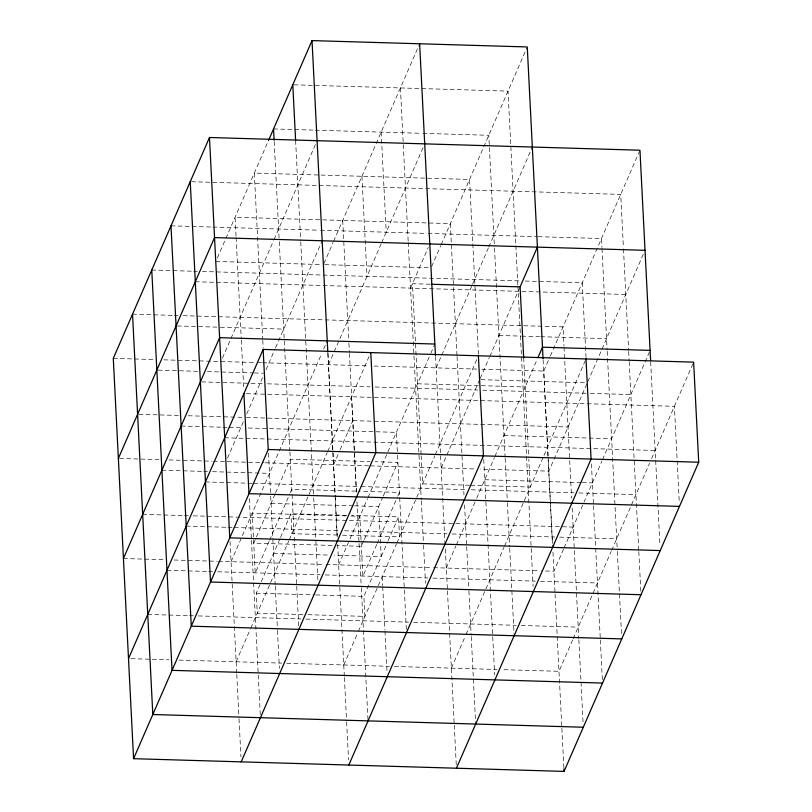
<?xml version="1.0" encoding="UTF-8"?>
<svg xmlns="http://www.w3.org/2000/svg" width="812" height="812" viewBox="0 0 812 812"><rect width="100%" height="100%" fill="white"/><g stroke="black" fill="none" stroke-linecap="round" stroke-linejoin="round"><path stroke-width="0.61" stroke-dasharray="4.06 3.04" d="M217.362 257.952L268.488 140.557M222.437 358.031L273.563 240.646M274.07 239.479L316.589 141.846M227.502 458.12L243.701 420.931M246.736 413.958L262.936 376.758M265.971 369.785L275.085 348.866M275.593 347.698L321.653 241.935M323.978 263.453L333.082 242.534M333.59 241.367L419.134 44.944M231.055 561.691L321.664 353.636M323.694 348.987L326.728 342.014M328.535 364.7L381.183 243.823M381.691 242.656L424.209 145.023M275.095 494.082L253.74 543.137L336.036 545.562M275.603 492.925L290.28 459.216L370.049 461.571M269.107 541.36L255.252 573.16L252.217 513.113L348.439 515.955M269.604 540.224L289.782 493.889M290.29 492.732L291.802 489.24L360.173 491.26M302.866 614.542L257.282 613.192L256.267 593.176L280.008 538.66M280.505 537.524L290.899 513.671L346.602 515.326M236.13 661.78L250.299 629.229M250.806 628.072L288.767 540.893M289.275 539.736L308.509 495.564M309.017 494.406L327.236 452.568M327.743 451.401L370.262 353.768M333.61 464.789L339.68 450.843M340.187 449.675L352.844 420.616M410.547 288.118L428.259 247.437M431.598 266.63L440.703 245.711M441.21 244.554L526.755 48.121M338.675 564.868L367.531 498.619M368.039 497.462L430.299 354.499M430.807 353.332L434.349 345.202M436.156 367.877L441.22 356.255M441.728 355.098L472.097 285.357M472.604 284.2L488.296 248.167M488.804 247L531.83 148.21M363.827 540.63L361.36 546.314L337.305 545.603M364.324 539.503L382.716 497.269M383.223 496.102L397.9 462.393L375.114 461.723M376.727 544.537L362.883 576.337L359.838 516.29L349.708 515.985M377.225 543.401L397.403 497.066M397.91 495.909L399.423 492.417L361.441 491.301M307.931 614.694L364.903 616.369L363.888 596.353L387.628 541.837M388.126 540.701L398.519 516.858L351.667 515.468M343.75 664.957L357.919 632.416M358.427 631.249L396.388 544.081M396.895 542.913L434.856 455.745M435.364 454.578L477.882 356.945M441.231 467.966L479.192 380.798M480.207 378.473L489.311 357.544M489.819 356.387L519.609 287.986M446.295 568.055L455.918 545.968M456.425 544.801L476.167 499.471M476.664 498.314L494.386 457.633M494.894 456.466L537.412 358.833M548.08 455.938L543.776 371.064L549.856 357.107M550.363 355.95L639.45 151.387M451.37 668.134L465.54 635.593M466.047 634.426L504.008 547.258M504.516 546.09L543.492 456.598M543.999 455.43L585.503 360.122M586.812 383.974L548.851 471.143L480.481 469.123M587.827 381.65L601.489 350.266M601.996 349.099L644.515 251.466M563.538 549.145L553.916 571.232L541.259 570.856M564.046 547.988L602.007 460.81M602.514 459.653L649.59 351.555M572.653 639.937L558.991 671.311L502.009 669.636M573.16 638.77L611.121 551.602M611.629 550.434L649.6 463.266M651.62 458.618L693.123 363.309M294.056 84.803L508.028 91.127L515.793 244.422M273.553 128.935L314.071 130.133M315.33 130.174L421.692 133.31M422.95 133.351L488.794 135.289L494.437 246.777M191.5 181.715L620.723 194.393L623.413 247.599M170.997 225.837L211.516 227.035M212.785 227.076L319.136 230.212M320.405 230.253L426.757 233.399M428.025 233.43L536.915 236.647M538.173 236.688L601.479 238.555L601.936 247.427M215.85 261.434L322.202 264.58M324.729 264.651L429.822 267.757M151.763 270.01L192.282 271.208M193.55 271.238L197.346 271.35M202.411 271.502L520.208 280.891M525.273 281.043L582.245 282.728L586.031 357.473M430.198 284.22L412.476 283.703L421.134 454.73M195.306 281.754L518.168 291.295M521.964 291.406L625.788 294.472M132.529 314.173L173.047 315.371M174.316 315.411L178.112 315.523M183.177 315.675L563.01 326.891L563.975 345.892M177.341 325.967L219.118 327.195M220.387 327.236L283.692 329.104M498.933 335.468L520.462 336.097M521.72 336.138L539.452 336.655M540.711 336.696L606.554 338.645M113.294 358.346L153.813 359.543M163.943 359.838L219.646 361.482M220.915 361.523L256.369 362.568M257.637 362.609L261.434 362.72M262.702 362.761L369.054 365.897M374.119 366.05L476.674 369.074M481.739 369.227L543.776 371.064M158.107 370.13L199.884 371.368M207.476 371.591L253.06 372.931M254.329 372.972L263.19 373.236M480.968 379.671L586.051 382.777M417.541 383.782L525.161 386.969M201.64 381.884L249.751 383.305M251.02 383.335L262.418 383.68M267.483 383.822L370.039 386.857M375.103 387.009L477.659 390.034M482.724 390.186L589.076 393.323M590.344 393.363L630.863 394.561M246.452 393.668L674.396 406.315L677.096 459.521M138.862 414.303L180.65 415.531M188.242 415.754L243.955 417.398M246.483 417.48L568.085 426.98M181.137 426.016L221.656 427.203M222.924 427.244L227.989 427.396M229.258 427.437L243.184 427.843M248.249 427.995L396.378 432.37L397.474 453.908M503.998 435.547L611.619 438.724M224.68 437.759L655.162 450.477M119.628 458.465L158.878 459.622M169.008 459.927L212.064 461.196M213.323 461.236L224.721 461.571M227.248 461.642L263.971 462.728M265.24 462.769L369.054 465.834M370.323 465.875L475.416 468.971M161.903 470.178L202.421 471.376M203.69 471.417L207.486 471.528M212.551 471.67L269.523 473.355M484.764 479.719L580.996 482.561M582.255 482.592L592.384 482.896M469.458 485.251L422.616 483.871L421.195 455.999M470.727 485.292L530.236 487.048L528.815 459.176M205.446 481.932L252.288 483.313M253.557 483.353L359.909 486.489M361.178 486.53L466.271 489.636M471.336 489.778L573.891 492.813M578.956 492.965L635.928 494.64M271.046 503.379L353.342 505.815M354.611 505.856L378.666 506.566L381.204 556.606L334.361 555.225M142.668 514.351L183.187 515.539M184.456 515.579L188.252 515.691M193.317 515.843L573.15 527.059M186.212 526.095L226.731 527.292M227.989 527.333L233.054 527.475M234.323 527.516L339.416 530.622M344.481 530.774L447.036 533.799M452.101 533.951L554.657 536.976M559.722 537.128L616.694 538.813M337.487 535.037L291.904 533.687L290.899 513.671M342.552 535.189L399.524 536.874L398.519 516.858M273.583 553.429L329.296 555.073M123.434 558.514L163.953 559.712M174.083 560.006L217.129 561.285M218.398 561.315L324.749 564.462M326.018 564.502L432.37 567.639M433.638 567.679L539.99 570.816M166.978 570.268L207.496 571.465M208.755 571.496L212.561 571.607M217.626 571.76L320.182 574.784M325.247 574.937L427.802 577.971M432.867 578.114L535.423 581.148M540.487 581.301L597.459 582.975M256.267 593.176L314.508 594.902M315.777 594.932L363.888 596.353M147.743 614.43L188.252 615.628M189.521 615.669L193.317 615.78M198.382 615.922L300.937 618.957M306.002 619.109L408.558 622.134M413.623 622.286L516.188 625.311M521.243 625.463L578.225 627.148M131.036 658.674L169.018 659.801M179.147 660.095L281.703 663.12M286.768 663.272L389.324 666.307M394.388 666.449L496.944 669.484M677.157 460.79L679.279 502.598M650.676 361.797L655.609 459.348M655.68 460.617L659.973 545.491M623.474 248.868L628.61 350.216M628.681 351.484L629.127 360.355M629.188 361.624L638.75 550.384M638.821 551.652L640.932 593.46M601.996 248.695L607.132 350.043M607.193 351.312L617.272 550.211M617.333 551.48L621.505 633.827M591.43 463.896L593.481 504.435M593.542 505.703L600.281 638.719M600.342 639.988L602.463 681.796M564.035 347.16L571.587 498.152M572.186 508.058L578.804 638.547M578.865 639.815L583.036 722.162M548.141 457.207L552.505 543.36M552.952 552.231L555.012 592.77M555.073 594.039L561.813 727.055M561.874 728.323L563.934 768.862M543.116 359.878L548.12 458.699M548.181 459.968L552.546 546.121M523.689 357.828L528.754 457.907M515.853 245.691L517.843 284.961M517.914 286.23L531.129 547.207M531.2 548.476L533.119 586.487M494.508 248.046L505.094 457.085M505.155 458.354L507.338 501.43M507.409 502.689L509.652 547.034M509.713 548.303L514.077 634.456M478.41 354.296L469.559 179.462L254.318 173.098L262.723 339.071M483.739 459.45L492.661 635.542M492.722 636.811L494.65 674.823M456.994 355.382L450.325 223.625L235.084 217.271L236.048 236.272M457.065 356.651L463.967 494.965M464.565 504.881L466.626 545.42M466.687 546.689L468.869 589.766M468.93 591.024L471.183 635.37M471.244 636.638L475.609 722.781M435.577 356.478L444.925 542.934M445.331 549.044L447.392 589.593M447.453 590.852L454.192 723.878M454.253 725.146L456.374 766.954M400.407 87.95L408.172 241.245M408.233 242.504L421.266 499.684M421.327 500.953L423.509 544.03M423.58 545.299L425.498 583.3M381.173 132.112L386.238 232.202M397.535 455.177L406.457 631.269M361.939 176.285L367.004 276.364M382.219 576.621L382.665 585.493M382.726 586.761L384.908 629.828M384.979 631.097L387.03 671.636M342.705 220.448L348.866 342.075M348.927 343.334L349.373 352.205M349.444 353.474L356.498 492.833M356.945 501.704L359.005 542.243M359.066 543.512L361.249 586.579M361.31 587.847L367.988 719.605M351.535 396.774L356.346 491.788M327.957 353.301L335.214 496.457M335.275 497.726L337.264 536.996M337.65 544.598L344.329 676.355M344.389 677.624L346.572 720.701M346.633 721.969L348.561 759.971M327.875 353.524L335.001 494.153M335.062 495.421L337.183 537.229M295.609 140.506L300.684 240.596M300.744 241.864L313.645 496.508M313.706 497.776L317.878 580.123M274.192 141.603L279.196 240.423M279.267 241.692L289.854 450.731M289.914 451.99L296.654 585.016M296.715 586.284L298.836 628.092M262.783 340.329L263.169 347.932M268.498 453.086L270.619 494.894M270.68 496.162L275.177 584.843M275.238 586.112L277.42 629.188M277.481 630.457L279.409 668.459M236.109 237.54L241.245 338.888M241.306 340.157L243.742 388.298M249.325 498.517L251.385 539.067M251.446 540.325L260.368 716.428M230.029 541.421L236.708 673.178M236.769 674.447L238.951 717.524M239.012 718.793L240.941 756.794"/><path stroke-width="1.22" d="M650.605 360.528L639.957 150.22L209.476 137.502L113.294 358.346L133.574 758.682L564.056 771.4L698.706 462.231L693.631 362.142L263.149 349.424L128.509 658.603M118.369 458.425L214.541 237.591L645.022 250.309M268.488 140.557L312.021 40.6L527.262 46.954L543.055 358.62M123.434 558.514L219.616 337.68L434.856 344.034M133.574 758.682L268.224 449.513L263.149 349.424M241.194 761.859L375.844 452.69L370.769 352.601M520.198 286.646L537.402 247.132M348.815 765.046L483.465 455.867L478.39 355.788M537.92 357.676L542.477 347.211L650.097 350.388M456.435 768.223L591.085 459.044L586.01 358.965M431.466 284.261L520.096 286.88L523.689 357.828M268.224 449.513L698.706 462.231M679.471 506.394L248.99 493.676L243.915 393.597M660.237 550.566L229.755 537.848L209.476 137.502M641.003 594.729L210.521 582.011L190.231 181.675M621.769 638.902L191.277 626.184L170.997 225.837M602.524 683.065L172.042 670.347L151.763 270.01M583.29 727.237L152.808 714.519L132.529 314.173M563.934 768.862L564.056 771.4M419.642 43.777L435.435 355.433M312.021 40.6L327.815 352.256M292.787 84.763L295.609 140.506M273.553 128.935L274.131 140.334"/></g></svg>
